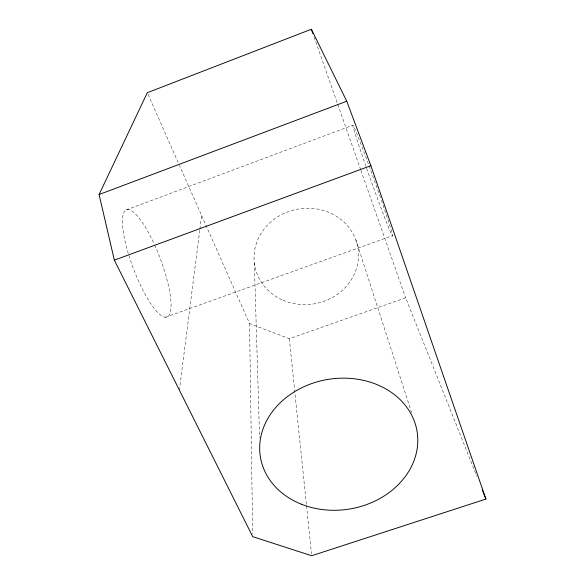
<?xml version="1.0" encoding="UTF-8"?>
<svg xmlns="http://www.w3.org/2000/svg" width="585" height="585" viewBox="0 0 585 585"><rect width="100%" height="100%" fill="white"/><g stroke="black" fill="none" stroke-linecap="round" stroke-linejoin="round"><path stroke-width="0.44" stroke-dasharray="2.92 2.19" d="M179.339 390.305L199.785 230.051M199.894 229.144L201.628 215.565L179.456 165.416M126.309 209.883L352.923 125.19M165.394 317.289L392.615 235.653M201.628 215.565L249.554 323.556L289.319 338.715L405.646 297.816L476.812 476.234M148.049 94.368L179.09 164.582M314.086 36.994L360.623 169.562M360.923 170.418L405.646 297.816M355.841 239.806L411.855 413.456M289.319 338.715L306.445 504.899M306.533 505.806L311.498 553.936M254.343 263.111L259.608 437.909M249.554 323.556L252.676 533.908M154.652 245.005A57.337 14.347 69.3 0 1 162.879 316.529A57.337 14.347 69.3 0 1 122.967 229.24A57.337 14.347 69.3 0 1 154.301 244.23M381.347 200.26A58.88 1.609 70.3 0 1 385.508 219.748A58.88 1.609 70.3 0 1 353.567 128.707A58.88 1.609 70.3 0 1 375.767 184.348M376.067 185.196A58.88 1.609 70.3 0 1 381.076 199.463M282.95 300.171A52.379 48.08 -9.8 0 0 358.444 252.113A52.379 48.08 -9.8 0 0 277.458 217.006A52.379 48.08 -9.8 0 0 282.95 300.171"/><path stroke-width="0.88" d="M99.084 194.542L147.31 92.701L311.366 29.25L346.744 101.227L370.875 165.687L485.916 499.063L311.681 555.75L252.72 536.642L114.346 260.157L99.084 194.542L346.744 101.227M114.346 260.157L370.875 165.687M482.208 489.762L485.916 499.063M311.366 29.25L312.88 33.557M301.465 504.241A79.377 65.703 -9.1 0 0 417.756 438.15A79.377 65.703 -9.1 0 0 296.983 390.275A79.377 65.703 -9.1 0 0 301.465 504.241"/></g></svg>
